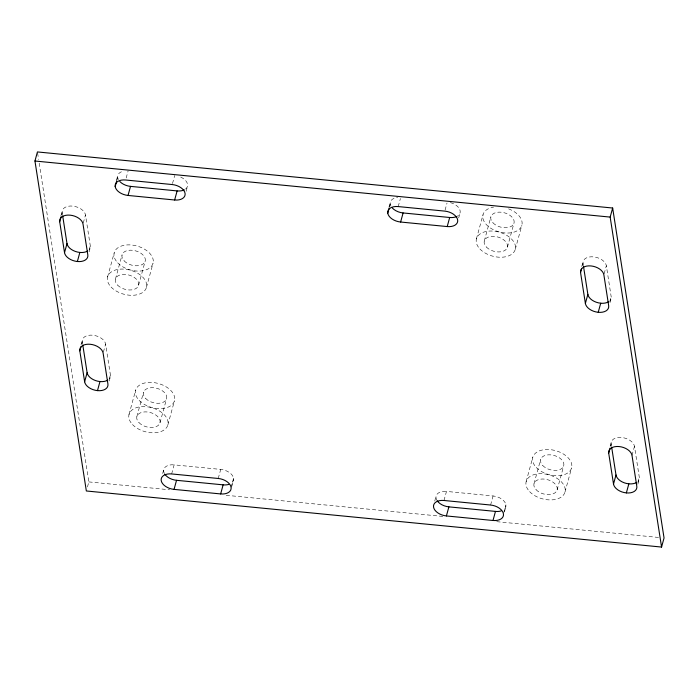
<?xml version="1.0" encoding="UTF-8"?>
<svg xmlns="http://www.w3.org/2000/svg" width="699" height="699" viewBox="0 0 699 699"><rect width="100%" height="100%" fill="white"/><g stroke="black" fill="none" stroke-linecap="round" stroke-linejoin="round"><path stroke-width="0.52" stroke-dasharray="3.5 2.62" d="M60.892 215.764L62.272 210.722M61.634 214.698L62.194 212.679A11.97 7.401 15.3 0 1 72.635 206.091A11.97 7.401 15.3 0 1 85.488 214.951L90.302 245.856A11.97 7.401 15.3 0 1 89.341 249.56M83.277 223.016L85.488 214.951M89.201 249.884L90.302 245.856M89.114 251.841L90.215 247.813M116.375 180.595L117.755 175.554M116.838 180.543L117.668 177.511M126.187 177.983L128.118 170.923M81.005 344.878L82.386 339.836M81.748 343.812L82.299 341.794A11.97 7.401 15.3 0 1 92.749 335.205A11.97 7.401 15.3 0 1 105.601 344.065L110.416 374.961A11.97 7.401 15.3 0 1 109.455 378.675M107.585 276.979L114.199 252.785M115.449 279.084L122.072 254.89M103.391 352.13L105.601 344.065M109.306 378.998L110.416 374.961M109.227 380.955L110.328 376.927M138.577 285.279L145.191 261.085M87.454 486.95L88.834 481.908L38.777 160.569M172.504 183.531L174.706 175.466M146.44 287.385L153.064 263.191M186.1 191.334L187.472 186.292M129 414.49L135.623 390.287M136.864 416.595L143.487 392.392M159.992 422.79L166.615 398.587M167.865 424.896L174.479 400.693M162.666 473.52L163.767 469.492M171.648 473.939L174.13 464.861L220.718 469.405A11.97 7.401 15.3 0 1 232.225 475.224A11.97 7.401 15.3 0 1 231.011 483.393M218.237 478.474L220.718 469.405M231.089 487.343L233.571 478.265M231.832 486.277L233.492 480.222M388.959 207.166L390.339 202.133M389.422 207.114L390.252 204.091M398.212 206.572L400.422 198.507M445.088 210.111L447.011 203.051M458.675 217.905L460.056 212.863M476.403 238.927L483.026 214.733M484.276 241.033L490.89 216.839M434.743 501.087L436.115 496.045M507.404 247.228L514.018 223.033M443.996 500.484L446.478 491.414L493.075 495.958A11.97 7.401 15.3 0 1 504.582 501.777A11.97 7.401 15.3 0 1 503.367 509.947M515.268 249.333L521.891 225.139M490.593 505.028L493.075 495.958M503.717 512.883L505.927 504.818M504.46 511.817L505.84 506.775M581.751 266.537L583.132 261.505M582.494 265.48L583.045 263.462A11.97 7.401 15.3 0 1 593.495 256.874A11.97 7.401 15.3 0 1 606.348 265.734L611.162 296.629A11.97 7.401 15.3 0 1 610.201 300.343M526.137 481.611L532.76 457.408M534.01 483.717L540.624 459.514M604.137 273.798L606.348 265.734M557.129 489.912L563.752 465.709M609.781 301.671L611.162 296.629M609.974 302.623L611.075 298.595M565.002 492.017L571.625 467.814M610.166 446.145L611.267 442.118M610.629 446.093L611.179 444.075A11.97 7.401 15.3 0 1 621.629 437.487A11.97 7.401 15.3 0 1 634.482 446.346L639.297 477.242A11.97 7.401 15.3 0 1 638.336 480.956M632.001 455.416L634.482 446.346M637.916 482.284L639.297 477.242M637.829 484.25L639.209 479.208M88.834 481.908L169.647 489.781M226.144 495.294L443.472 516.482M496.709 521.672L658.615 537.452M583.045 263.462L583.377 265.594M611.179 444.075L611.511 446.207M62.194 212.679L62.526 214.811M82.299 341.794L82.631 343.925M37.597 153.02L38.611 159.486M508.575 208.852A20.114 12.442 15.3 0 1 518.938 229.587A20.114 12.442 15.3 0 1 487.806 226.022A20.114 12.442 15.3 0 1 493.555 207.131M118.376 179.556A11.97 7.401 15.3 0 1 122.447 171.395M180.692 177.074A11.97 7.401 15.3 0 1 184.999 189.455M450.348 202.596A11.97 7.401 15.3 0 1 457.583 216.035M390.959 206.126A11.97 7.401 15.3 0 1 397.722 197.468M436.744 500.038A11.97 7.401 15.3 0 1 446.478 491.414M164.387 473.485A11.97 7.401 15.3 0 1 174.13 464.861M479.898 248.966A20.114 12.442 15.3 0 0 513.8 252.278A20.114 12.442 15.3 0 0 493.817 231.151A20.114 12.442 15.3 0 0 479.898 248.966M529.632 491.65A20.114 12.442 15.3 0 0 563.534 494.953A20.114 12.442 15.3 0 0 543.551 473.826A20.114 12.442 15.3 0 0 529.632 491.65M132.487 424.529A20.114 12.442 15.3 0 0 166.397 427.832A20.114 12.442 15.3 0 0 146.406 406.713A20.114 12.442 15.3 0 0 132.487 424.529M111.071 287.027A20.114 12.442 15.3 0 0 144.973 290.33A20.114 12.442 15.3 0 0 124.99 269.202A20.114 12.442 15.3 0 0 111.071 287.027M536.081 489.693A11.97 7.401 15.3 0 0 556.255 491.659A11.97 7.401 15.3 0 0 544.364 479.086A11.97 7.401 15.3 0 0 536.081 489.693M542.704 465.49A11.97 7.401 15.3 0 0 562.878 467.456A11.97 7.401 15.3 0 0 550.987 454.892A11.97 7.401 15.3 0 0 542.704 465.49M492.97 222.815A11.97 7.401 15.3 0 0 513.145 224.781A11.97 7.401 15.3 0 0 501.253 212.208A11.97 7.401 15.3 0 0 492.97 222.815M486.347 247.009A11.97 7.401 15.3 0 0 506.53 248.975A11.97 7.401 15.3 0 0 494.63 236.411A11.97 7.401 15.3 0 0 486.347 247.009M536.247 467.448A20.114 12.442 15.3 0 0 570.157 470.759A20.114 12.442 15.3 0 0 550.165 449.632A20.114 12.442 15.3 0 0 536.247 467.448M138.944 422.572A11.97 7.401 15.3 0 0 159.119 424.538A11.97 7.401 15.3 0 0 147.227 411.964A11.97 7.401 15.3 0 0 138.944 422.572M117.528 285.061A11.97 7.401 15.3 0 0 137.703 287.027A11.97 7.401 15.3 0 0 125.811 274.462A11.97 7.401 15.3 0 0 117.528 285.061M139.11 400.335A20.114 12.442 15.3 0 0 173.011 403.638A20.114 12.442 15.3 0 0 153.029 382.51A20.114 12.442 15.3 0 0 139.11 400.335M145.567 398.369A11.97 7.401 15.3 0 0 165.742 400.335A11.97 7.401 15.3 0 0 153.85 387.77A11.97 7.401 15.3 0 0 145.567 398.369M117.694 262.824A20.114 12.442 15.3 0 0 151.596 266.127A20.114 12.442 15.3 0 0 131.613 245.008A20.114 12.442 15.3 0 0 117.694 262.824M124.142 260.867A11.97 7.401 15.3 0 0 144.326 262.833A11.97 7.401 15.3 0 0 132.426 250.259A11.97 7.401 15.3 0 0 124.142 260.867"/><path stroke-width="1.05" d="M34.95 161.015L37.431 151.936L612.656 208.022L664.05 537.985L661.569 547.064L86.344 490.978L34.95 161.015L610.166 217.092L661.569 547.064M59.703 221.758A11.97 7.401 15.3 0 1 70.153 215.161A11.97 7.401 15.3 0 1 83.006 224.029L87.821 254.925A11.97 7.401 15.3 0 1 77.371 261.513A11.97 7.401 15.3 0 1 64.518 252.654L59.703 221.758L61.084 216.716M64.518 252.654L66.999 243.584L62.692 215.877M77.371 261.513L79.852 252.444M115.186 186.589A11.97 7.401 15.3 0 1 125.628 180.001L172.225 184.545A11.97 7.401 15.3 0 1 185.078 193.405A11.97 7.401 15.3 0 1 174.636 199.993L128.039 195.449A11.97 7.401 15.3 0 1 115.186 186.589L116.567 181.548M79.817 350.863A11.97 7.401 15.3 0 1 90.267 344.275A11.97 7.401 15.3 0 1 103.12 353.135L107.926 384.039A11.97 7.401 15.3 0 1 97.484 390.627A11.97 7.401 15.3 0 1 84.631 381.768L79.817 350.863L80.927 346.835M128.039 195.449L130.521 186.38L177.118 190.914A11.97 7.401 15.3 0 0 184.326 189.84M84.631 381.768L87.113 372.689L82.797 344.991M97.484 390.627L99.966 381.558M174.636 199.993L177.118 190.914M174.051 489.387A11.97 7.401 15.3 0 1 161.198 480.528A11.97 7.401 15.3 0 1 171.648 473.939L218.237 478.474A11.97 7.401 15.3 0 1 231.089 487.343A11.97 7.401 15.3 0 1 220.648 493.931L174.051 489.387L176.532 480.309A11.97 7.401 15.3 0 1 164.798 474.158M220.648 493.931L223.13 484.853A11.97 7.401 15.3 0 0 228.791 484.39M387.77 213.16A11.97 7.401 15.3 0 1 398.212 206.572L444.809 211.115A11.97 7.401 15.3 0 1 457.662 219.975A11.97 7.401 15.3 0 1 447.211 226.563L400.623 222.029A11.97 7.401 15.3 0 1 387.77 213.16L389.151 208.119M400.623 222.029L403.105 212.95L449.693 217.494A11.97 7.401 15.3 0 0 456.901 216.419M447.211 226.563L449.693 217.494M446.399 515.941A11.97 7.401 15.3 0 1 433.555 507.081A11.97 7.401 15.3 0 1 443.996 500.484L490.593 505.028A11.97 7.401 15.3 0 1 503.446 513.887A11.97 7.401 15.3 0 1 492.996 520.484L446.399 515.941L448.889 506.862A11.97 7.401 15.3 0 1 437.146 500.711M492.996 520.484L495.477 511.406A11.97 7.401 15.3 0 0 501.139 510.943M580.563 272.531A11.97 7.401 15.3 0 1 591.013 265.943A11.97 7.401 15.3 0 1 603.866 274.803L608.68 305.708A11.97 7.401 15.3 0 1 598.23 312.296A11.97 7.401 15.3 0 1 585.378 303.436L580.563 272.531L581.673 268.503M585.378 303.436L587.859 294.358L583.543 266.66M610.166 217.092L612.656 208.022M598.23 312.296L600.712 303.226M608.698 453.144A11.97 7.401 15.3 0 1 619.148 446.556A11.97 7.401 15.3 0 1 632.001 455.416L636.806 486.321A11.97 7.401 15.3 0 1 626.365 492.909A11.97 7.401 15.3 0 1 613.512 484.049L608.698 453.144L610.078 448.111M613.512 484.049L615.994 474.971L611.677 447.273M626.365 492.909L628.847 483.839M176.532 480.309L223.13 484.853M448.889 506.862L495.477 511.406M130.521 186.38A11.97 7.401 15.3 0 1 119.835 181.53M403.105 212.95A11.97 7.401 15.3 0 1 392.41 208.101M608.602 301.758A11.97 7.401 15.3 0 1 596.16 302.195A11.97 7.401 15.3 0 1 587.859 294.358M636.728 482.38A11.97 7.401 15.3 0 1 624.294 482.817A11.97 7.401 15.3 0 1 615.994 474.971M107.847 380.099A11.97 7.401 15.3 0 1 95.413 380.536A11.97 7.401 15.3 0 1 87.113 372.689M87.742 250.985A11.97 7.401 15.3 0 1 75.309 251.422A11.97 7.401 15.3 0 1 66.999 243.584"/></g></svg>
